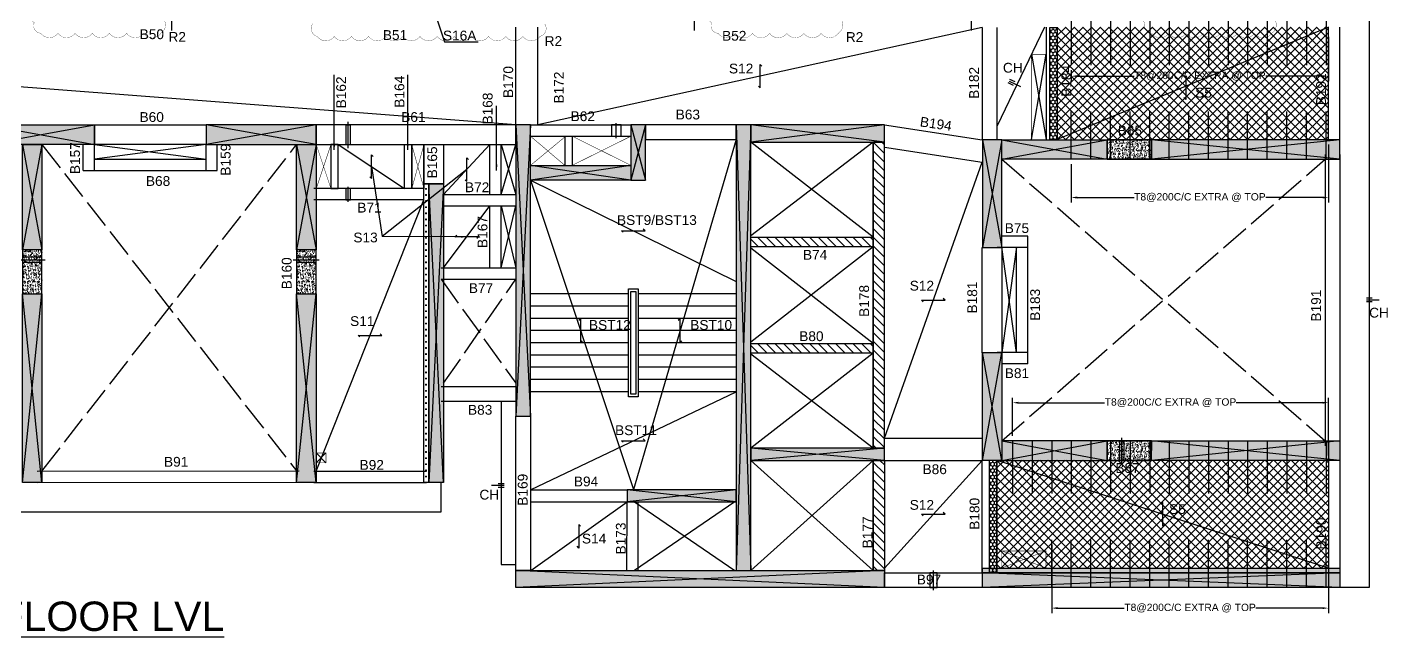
# Model space of a CAD drawing. Header units: metres. Extents: x 1798258 to 2151262, y -74142 to -14742.
# Drawn here: x 1835573 to 1863351, y -41531 to -29080 of the extents above; entities that cross this region are included whole.
import ezdxf
from ezdxf.enums import TextEntityAlignment as Align
from ezdxf.lldxf.tags import DXFTag

# ---------------------------------------------------------------- set-up
doc = ezdxf.new("R2010")
doc.units = ezdxf.units.M
doc.header["$MEASUREMENT"] = 0
doc.linetypes.add('ACAD_ISO02W100', pattern=[15, 12, -3])
for name, color, linetype in [('JW_  BAR', 221, 'Continuous'), ('JW_  BEAM', 4, 'Continuous'), ('JW_  BEAM NO', 21, 'Continuous'), ('JW_  COL', 221, 'Continuous'), ('JW_  COLFILL', 25, 'Continuous'), ('JW_  SLAB MARK', 3, 'Continuous'), ('JW_  SLAB NO', 41, 'Continuous'), ('JW_COL', 221, 'Continuous'), ('JW_COLRED', 1, 'Continuous'), ('JW_CUTOUT', 31, 'ACAD_ISO02W100'), ('JW_RTWALL', 140, 'Continuous')]:
    doc.layers.add(name, color=color, linetype=linetype)
doc.styles.add('ARIAL', font='arial.ttf', dxfattribs={"height": 600})
doc.styles.add('ROMANS', font='arial.ttf')
doc.styles.add('SC-BBS1', font='SansSerif')
doc.styles.add('VIJAY', font='arial.ttf')
tags = doc.linetypes.add('HIDDEN', pattern=[0.375, 0.25, -0.125]).pattern_tags.tags
tags[6:7] = [DXFTag(74, 4), DXFTag(75, 0), DXFTag(340, '0'), DXFTag(46, 1.0), DXFTag(50, 0.0), DXFTag(44, 0.0), DXFTag(45, 0.0)]
tags[4:5] = [DXFTag(74, 4), DXFTag(75, 0), DXFTag(340, '0'), DXFTag(46, 1.0), DXFTag(50, 0.0), DXFTag(44, 0.0), DXFTag(45, 0.0)]
doc.dimstyles.new('100mm', dxfattribs={"dimscale": 100, "dimtxt": 1.5, "dimasz": 1.2, "dimexe": 1, "dimexo": 1, "dimgap": 0.09, "dimtad": 0, "dimdec": 0, "dimzin": 0, "dimdsep": 46, "dimtxsty": 'ROMANS', "dimcen": 0.09, "dimclrd": 8, "dimclre": 8, "dimclrt": 2, "dimadec": 0, "dimazin": 0, "dimtfac": 1, "dimtdec": 0, "dimtofl": 0, "dimtmove": 0, "dimatfit": 3, "dimfxl": 1, "dimtolj": 1, "dimtzin": 0, "dimarcsym": 0})
pattern_1 = [(315, (-1144136.22, 42903.97), (88.388348, 88.388348), [])]

# ---------------------------------------------------------------- blocks, each defined once
blk = doc.blocks.new('A$C388C335B')
at = {"layer": 'JW_  SLAB MARK'}
for p, q in [((-311, 0), (-262, 48)), ((311, 0), (-311, 0)), ((268, -39), (311, 0))]:
    blk.add_line(p, q, dxfattribs=at)
blk = doc.blocks.new('sd3')
at = {"layer": 'JW_  SLAB MARK', "xscale": 0.0393700787390117, "yscale": 0.0393700787390117, "zscale": 0.0393700787390117}
blk.add_blockref('A$C388C335B', (0, 0), dxfattribs=at)
blk = doc.blocks.new('*U49')
at = {"layer": 'JW_  SLAB MARK'}
for p, q in [((0.15, 0.1), (-0.15, 0.1)), ((-0.15, 0), (0.5, 0)), ((0.15, -0.1), (-0.15, -0.1))]:
    blk.add_line(p, q, dxfattribs=at)
blk = doc.blocks.new('00 JW_ COLUMN')
at = {"layer": 'JW_  COL'}
for p, q in [((0, 1), (1, 0)), ((0, 0), (1, 1))]:
    blk.add_line(p, q, dxfattribs=at)
at = {"layer": 'JW_  COL', "color": 221}
blk.add_lwpolyline([(0, 0), (1, 0), (1, 1), (0, 1)], close=True, dxfattribs=at)
at = {"layer": 'JW_  COLFILL'}
blk.add_trace([(1, 1), (0, 1), (1, 0), (0, 0)], dxfattribs=at)
blk = doc.blocks.new('zw$3C9F')
at = {"layer": 'JW_COL'}
h = blk.add_hatch(dxfattribs=at)
h.set_pattern_fill('AR-CONC', color=256, scale=15)
h.set_pattern_definition([(50, (68075.15, 505560.73), (107.589027, -9.41282), [11.25, -123.75]), (355, (68075.15, 505560.73), (-20.8127, 112.82882), [9, -99]), (100.451444, (68084.12, 505559.95), (86.776327, 103.415999), [9.56103, -105.171317]), (46.1842, (68075.15, 505590.73), (160.0862, -24.827892), [16.875, -185.625]), (96.635635, (68088.5, 505588.66), (140.19929, 146.11779), [14.34155, -157.757064]), (351.184164, (68075.15, 505590.73), (140.19929, 146.11779), [13.5, -148.5]), (21, (68090.15, 505583.23), (89.536058, -60.392834), [11.25, -123.75]), (326, (68090.15, 505583.23), (36.4973, 108.772507), [9, -99]), (71.451445, (68097.61, 505578.2), (126.033357, 48.379673), [9.561029, -105.171317]), (37.5, (68075.153, 505560.73), (1.8239783, 49.934078), [0, -97.8, 0, -100.5, 0, -99.375]), (7.5, (68075.153, 505560.73), (39.4604306, 59.161757), [0, -57.3, 0, -95.55, 0, -37.875]), (327.5, (68041.703, 505560.73), (80.0733654, -3.3832308), [0, -37.5, 0, -117, 0, -155.25]), (317.5, (68026.7, 505560.73), (87.477925, 15.015747), [0, -48.75, 0, -77.7, 0, -110.25])])
h.paths.add_polyline_path([(55900, 9407), (55000, 9407), (55000, 9007), (55900, 9007)])
h = blk.add_hatch(dxfattribs=at)
h.set_pattern_fill('AR-CONC', color=256, scale=15, angle=270)
h.set_pattern_definition([(320, (529403.386, -5917.81), (-9.41282, -107.589027), [11.25, -123.75]), (265, (529403.39, -5917.81), (112.82882, 20.8127), [9, -99]), (10.451444, (529402.6, -5926.78), (103.415999, -86.776327), [9.56103, -105.171317]), (316.1842, (529433.39, -5917.81), (-24.827892, -160.0862), [16.875, -185.625]), (6.635635, (529431.32, -5931.15), (146.11779, -140.19929), [14.34155, -157.757064]), (261.184164, (529433.39, -5917.81), (146.11779, -140.19929), [13.5, -148.5]), (291, (529425.886, -5932.81), (-60.392834, -89.536058), [11.25, -123.75]), (236, (529425.89, -5932.81), (108.772507, -36.4973), [9, -99]), (341.451445, (529420.85, -5940.27), (48.379673, -126.033357), [9.561029, -105.171317]), (307.5, (529403.386, -5917.81), (49.934078, -1.8239783), [0, -97.8, 0, -100.5, 0, -99.375]), (277.5, (529403.386, -5917.81), (59.161757, -39.4604306), [0, -57.3, 0, -95.55, 0, -37.875]), (237.5, (529403.386, -5884.36), (-3.3832308, -80.0733654), [0, -37.5, 0, -117, 0, -155.25]), (227.5, (529403.386, -5869.36), (15.015747, -87.477925), [0, -48.75, 0, -77.7, 0, -110.25])])
h.paths.add_polyline_path([(33250, 6257), (33250, 7157), (32850, 7157), (32850, 6257)])
h = blk.add_hatch(dxfattribs=at)
h.set_pattern_fill('AR-CONC', color=256, scale=15, angle=270)
h.set_pattern_definition([(320, (535003.386, -5917.81), (-9.41282, -107.589027), [11.25, -123.75]), (265, (535003.39, -5917.81), (112.82882, 20.8127), [9, -99]), (10.451444, (535002.6, -5926.78), (103.415999, -86.776327), [9.56103, -105.171317]), (316.1842, (535033.39, -5917.81), (-24.827892, -160.0862), [16.875, -185.625]), (6.635635, (535031.32, -5931.15), (146.11779, -140.19929), [14.34155, -157.757064]), (261.184164, (535033.39, -5917.81), (146.11779, -140.19929), [13.5, -148.5]), (291, (535025.886, -5932.81), (-60.392834, -89.536058), [11.25, -123.75]), (236, (535025.89, -5932.81), (108.772507, -36.4973), [9, -99]), (341.451445, (535020.85, -5940.27), (48.379673, -126.033357), [9.561029, -105.171317]), (307.5, (535003.386, -5917.81), (49.934078, -1.8239783), [0, -97.8, 0, -100.5, 0, -99.375]), (277.5, (535003.386, -5917.81), (59.161757, -39.4604306), [0, -57.3, 0, -95.55, 0, -37.875]), (237.5, (535003.386, -5884.36), (-3.3832308, -80.0733654), [0, -37.5, 0, -117, 0, -155.25]), (227.5, (535003.386, -5869.36), (15.015747, -87.477925), [0, -48.75, 0, -77.7, 0, -110.25])])
h.paths.add_polyline_path([(38850, 6257), (38850, 7157), (38450, 7157), (38450, 6257)])
h = blk.add_hatch(dxfattribs=at)
h.set_pattern_fill('AR-CONC', color=256, scale=15)
h.set_pattern_definition([(50, (68075.15, 499410.73), (107.589027, -9.41282), [11.25, -123.75]), (355, (68075.15, 499410.73), (-20.8127, 112.82882), [9, -99]), (100.451444, (68084.12, 499409.95), (86.776327, 103.415999), [9.56103, -105.171317]), (46.1842, (68075.15, 499440.73), (160.0862, -24.827892), [16.875, -185.625]), (96.635635, (68088.5, 499438.66), (140.19929, 146.11779), [14.34155, -157.757064]), (351.184164, (68075.15, 499440.73), (140.19929, 146.11779), [13.5, -148.5]), (21, (68090.15, 499433.23), (89.536058, -60.392834), [11.25, -123.75]), (326, (68090.15, 499433.23), (36.4973, 108.772507), [9, -99]), (71.451445, (68097.61, 499428.2), (126.033357, 48.379673), [9.561029, -105.171317]), (37.5, (68075.153, 499410.73), (1.8239783, 49.934078), [0, -97.8, 0, -100.5, 0, -99.375]), (7.5, (68075.153, 499410.73), (39.4604306, 59.161757), [0, -57.3, 0, -95.55, 0, -37.875]), (327.5, (68041.703, 499410.73), (80.0733654, -3.3832308), [0, -37.5, 0, -117, 0, -155.25]), (317.5, (68026.7, 499410.73), (87.477925, 15.015747), [0, -48.75, 0, -77.7, 0, -110.25])])
h.paths.add_polyline_path([(55900, 3257), (55000, 3257), (55000, 2857), (55900, 2857)])
at = {"layer": 'JW_COLRED'}
h = blk.add_hatch(dxfattribs=at)
h.set_pattern_fill('CROSS', color=256, scale=250)
h.set_pattern_definition([(0, (-1187550.44, 53118.75), (62.5, 62.5), [31.25, -93.75]), (90, (-1187534.814, 53103.12), (-62.5, 62.5), [31.25, -93.75])])
edge = h.paths.add_edge_path()
edge.add_line((41050, 2407), (41050, 8507))
edge.add_line((41050, 8507), (41150, 8507))
edge.add_line((41150, 8507), (41150, 2407))
edge.add_line((41150, 2407), (41050, 2407))
h = blk.add_hatch(dxfattribs=at)
h.set_pattern_fill('CROSS', color=256, scale=250)
h.set_pattern_definition([(0, (-1187600.855, 53118.4), (62.5, 62.5), [31.25, -93.75]), (90, (-1187585.23, 53102.77), (-62.5, 62.5), [31.25, -93.75])])
h.paths.add_polyline_path([(59750, 557), (52450, 557), (52450, 657), (59750, 657)])
at = {"layer": 'JW_RTWALL'}
h = blk.add_hatch(dxfattribs=at)
h.set_pattern_fill('ANSI31', color=3, scale=1000, angle=270)
h.set_pattern_definition(pattern_1)
h.paths.add_polyline_path([(50220, 3107), (50220, 9357), (50450, 9357), (50450, 3107)])
h = blk.add_hatch(dxfattribs=at)
h.set_pattern_fill('ANSI31', color=3, scale=1000, angle=270)
h.set_pattern_definition([(315, (534667.36, -125757.89), (88.388348, 88.388348), [])])
h.paths.add_polyline_path([(47724, 7216), (47724, 7415), (50220, 7415), (50220, 7216)])
h = blk.add_hatch(dxfattribs=at)
h.set_pattern_fill('ANSI31', color=3, scale=1000, angle=270)
h.set_pattern_definition([(315, (534667.36, -127926.16), (88.388348, 88.388348), [])])
h.paths.add_polyline_path([(47725, 5049), (47724, 5247), (50220, 5247), (50220, 5049)])
h = blk.add_hatch(dxfattribs=at)
h.set_pattern_fill('ANSI31', color=3, scale=1000, angle=270)
h.set_pattern_definition(pattern_1)
h.paths.add_polyline_path([(50220, 2857), (50220, 607), (50450, 607), (50450, 2857)])
at = {"color": 31, "linetype": 'Continuous', "lineweight": -2, "flags": 128}
for points, elevation in [([(50220, 7415), (47725, 9357)], -151425), ([(50220, 9357), (47725, 7440)], 41142), ([(50220, 5247), (47724, 7191)], -151425), ([(50220, 7216), (47725, 5274)], -151425), ([(50220, 3107), (47724, 5024)], 41142), ([(50220, 5049), (47725, 3107)], -151425), ([(50220, 2857), (47725, 607)], 41142), ([(50220, 607), (47725, 2857)], 41142), ([(47395, 2007), (45345, 607)], 60086), ([(45345, 2007), (47395, 607)], 60086)]:
    blk.add_lwpolyline(points, dxfattribs=dict(at, elevation=elevation))
at = {"layer": 'JW_COL', "elevation": 60086}
for points in [[(55900, 9407), (55000, 9407), (55000, 9007), (55900, 9007)], [(33250, 6257), (33250, 7157), (32850, 7157), (32850, 6257)], [(38850, 6257), (38850, 7157), (38450, 7157), (38450, 6257)], [(55900, 3257), (55000, 3257), (55000, 2857), (55900, 2857)]]:
    blk.add_lwpolyline(points, close=True, dxfattribs=at)
at = {"layer": 'JW_COLRED', "elevation": 60086}
for points in [[(41150, 2407), (41050, 2407), (41050, 8507), (41150, 8507)], [(59750, 557), (52450, 557), (52450, 657), (59750, 657)]]:
    blk.add_lwpolyline(points, close=True, dxfattribs=at)
at = {"layer": 'JW_RTWALL', "color": 3}
for points, elevation in [([(50220, 3107), (50450, 3107), (50450, 9357), (50220, 9357)], 60086), ([(50220, 7415), (50220, 7216), (47724, 7216), (47724, 7415)], -132482), ([(50220, 5246), (50220, 5049), (47725, 5049), (47725, 5248)], -151425), ([(50220, 2857), (50450, 2857), (50450, 607), (50220, 607)], 60086)]:
    blk.add_lwpolyline(points, close=True, dxfattribs=dict(at, elevation=elevation))
at = {"zscale": 6186.143665168785}
for p, xscale, yscale, rotation in [((32125, 9707, 60086), -2200, 400, 180), ((38850, 9707, 60086), 2250, 400, 180), ((42925, 9707, 60086), 5950, 300, 270), ((45275, 9707, 60086), 1125, 300, 270), ((47425, 9707, 60086), 9100, 300, 270), ((50450, 9707, 60086), 2725, 350, 180), ((33250, 9307, 60086), -2150.000000000003, 400.0000000000011, 90), ((38850, 9307, 60086), -2150.000000000005, 400.0000000000014, 90), ((52450, 9407, 60086), 2200, 400, 270), ((52850, 9407, 60086), -2150, 400, 180), ((59750, 9407, 60086), 3850, 400, 180), ((32850, 2407, 60086), -3850, 400, 270), ((38450, 2407, 60086), -3850, 400, 270), ((52450, 2857, 60086), -2200, 400, 270), ((50450, 3107, 60086), 2725, 250, 180), ((47425, 2257, 60086), 2230, 250, 180)]:
    blk.add_blockref('00 JW_ COLUMN', p, dxfattribs=dict(at, xscale=xscale, yscale=yscale, rotation=rotation))
for p, xscale, yscale in [((45275, 8582, 60086), -2050, 300), ((52850, 2857, 60086), 2150, 400), ((59750, 2857, 60086), -3850, 400), ((50450, 257, 60086), -7525, 350)]:
    blk.add_blockref('00 JW_ COLUMN', p, dxfattribs=dict(at, xscale=xscale, yscale=yscale))
at = {"layer": 'JW_COLRED'}
for p, xscale, yscale, zscale in [((41450, 2407, 60086), -300, 6100, 301.0836972235702), ((59750, 257, 60086), -7300, 300, 7297.897842336098)]:
    blk.add_blockref('00 JW_ COLUMN', p, dxfattribs=dict(at, xscale=xscale, yscale=yscale, zscale=zscale))
blk = doc.blocks.new('*U48')
at = {"layer": 'JW_  SLAB MARK'}
for p, q in [((-0.1, 0.15), (-0.1, -0.15)), ((0, -0.15), (0, 0.5)), ((0.1, 0.15), (0.1, -0.15))]:
    blk.add_line(p, q, dxfattribs=at)
blk = doc.blocks.new('HG')
at = {"layer": 'JW_CUTOUT', "linetype": 'Continuous', "ltscale": 50}
for p, q in [((1845249, 467503, 129865), (1845549, 468523, 116860)), ((1845249, 468523, 116860), (1845549, 467503, 129865)), ((1845249, 467274, 112419), (1845549, 466003, 116860)), ((1845249, 466003, 112419), (1845549, 467274, 116860)), ((1855774, 466424, 114288), (1855474, 464274, 116860)), ((1855774, 464274, 116860), (1855474, 466424, 118729)), ((1841474, 462024, 116860), (1841673, 462224, 116860)), ((1841673, 462024, 116860), (1841474, 462224, 116860))]:
    blk.add_line(p, q, dxfattribs=at)
at = {"layer": 'JW_CUTOUT', "linetype": 'Continuous', "ltscale": 50, "const_width": 10, "elevation": 116860}
for points in [[(1856374, 470366), (1856374, 468623), (1856074, 468623), (1856074, 470366), (1856374, 470366)], [(1846549, 468098), (1845849, 468693)], [(1845849, 468098), (1846549, 468677)], [(1847899, 468693), (1846699, 468098)], [(1846699, 468693), (1847899, 468098)], [(1841774, 467623), (1841774, 468523), (1841474, 468523), (1841474, 467623), (1841774, 467623)], [(1841774, 467623), (1841474, 468523)], [(1841774, 468523), (1841474, 467623)], [(1843674, 467623), (1843424, 467623), (1843424, 468523), (1843674, 468523), (1843674, 467623)], [(1843424, 468523), (1843674, 467623)], [(1843674, 468523), (1843425, 467624)], [(1847899, 468098), (1846699, 468098)], [(1855472, 459873), (1855472, 460223), (1856372, 460223), (1856372, 459873), (1855474, 459873)], [(1855472, 459876), (1856372, 460223)], [(1856372, 459874), (1855472, 460223)]]:
    blk.add_lwpolyline(points, dxfattribs=at)
at = {"layer": 'JW_CUTOUT', "linetype": 'Continuous', "ltscale": 50}
for points, elevation in [([(1856074, 468623), (1856374, 470366)], 116860), ([(1856074, 470366), (1856374, 468623)], 116860), ([(1836949, 468523), (1839224, 468223)], 116860), ([(1839224, 468523), (1836950, 468224)], -28222)]:
    blk.add_lwpolyline(points, dxfattribs=dict(at, elevation=elevation))
at = {"layer": 'JW_CUTOUT', "linetype": 'Continuous', "ltscale": 50, "const_width": 10}
for points, elevation in [([(1846551, 468098), (1845851, 468098), (1845851, 468693), (1846551, 468693)], 116860), ([(1847899, 468098), (1846699, 468098), (1846699, 468693), (1847899, 468693)], 116860), ([(1836949, 468224), (1836949, 468523), (1839224, 468523), (1839224, 468224)], 116860), ([(1845549, 467503), (1845549, 468523), (1845249, 468523), (1845249, 467503)], 116860), ([(1845549, 467274), (1845549, 466003), (1845249, 466003), (1845249, 467274)], 112419), ([(1855474, 466424), (1855474, 464274), (1855774, 464274), (1855774, 466424)], 116860), ([(1841474, 462224), (1841474, 462024), (1841673, 462024), (1841673, 462224)], 116860)]:
    blk.add_lwpolyline(points, close=True, dxfattribs=dict(at, elevation=elevation))
blk = doc.blocks.new('HDRG')
at = {"layer": 'JW_CUTOUT', "linetype": 'Continuous', "ltscale": 50}
for p, q in [((1338524, -29150, 153697), (1338524, -28614, 153697)), ((1349200, -29149, 116860), (1349200, -28612, 116860)), ((1354850, -29149, 116860), (1354850, -28612, 116860)), ((1342075, -31078, 116860), (1342075, -31478, 116860)), ((1342175, -31078, 116860), (1342075, -31078, 116860)), ((1342125, -31553, 116860), (1342125, -31016, 116860)), ((1342175, -31478, 116860), (1342175, -31078, 116860)), ((1347500, -31076, 116860), (1347500, -31306, 116860)), ((1347700, -31076, 116860), (1347500, -31076, 116860)), ((1347600, -31349, 116860), (1347600, -31040, 116860)), ((1347700, -31306, 116860), (1347700, -31076, 116860)), ((1347500, -31306, 116860), (1347700, -31306, 116860)), ((1342075, -31478, 116860), (1342175, -31478, 116860)), ((1342077, -32376, 116860), (1342077, -32606, 116860)), ((1342177, -32376, 116860), (1342077, -32376, 116860)), ((1342127, -32649, 116860), (1342127, -32340, 116860)), ((1342177, -32606, 116860), (1342177, -32376, 116860)), ((1342077, -32606, 116860), (1342177, -32606, 116860)), ((1335400, -33830, 116860), (1335937, -33830, 116860)), ((1335875, -33780, 116860), (1335475, -33780, 116860)), ((1335475, -33880, 116860), (1335875, -33880, 116860)), ((1335875, -33880, 116860), (1335875, -33780, 116860)), ((1341000, -33830, 116860), (1341537, -33830, 116860)), ((1341475, -33780, 116860), (1341075, -33780, 116860)), ((1341075, -33780, 116860), (1341075, -33880, 116860)), ((1341075, -33880, 116860), (1341475, -33880, 116860)), ((1341475, -33880, 116860), (1341475, -33780, 116860)), ((1357922, -38002, 115955), (1357922, -37465, 115955)), ((1357872, -37527, 115955), (1357872, -37927, 115955)), ((1357972, -37527, 115955), (1357872, -37527, 115955)), ((1357972, -37927, 115955), (1357972, -37527, 115955)), ((1357872, -37927, 115955), (1357972, -37927, 115955)), ((1354000, -40224, 120396), (1354000, -40524, 120396)), ((1354150, -40224, 120396), (1354000, -40224, 120396)), ((1354075, -40580, 120396), (1354075, -40177, 120396)), ((1354150, -40524, 120396), (1354150, -40224, 120396)), ((1354000, -40524, 120396), (1354150, -40524, 120396))]:
    blk.add_line(p, q, dxfattribs=at)
blk = doc.blocks.new('*D64')
at = {"color": 8, "linetype": 'HIDDEN', "lineweight": -2, "transparency": 16777216}
for p, q in [((-7059, -1898), (-7059, -3291)), ((-1409, -1898), (-1409, -3291))]:
    blk.add_line(p, q, dxfattribs=at)
at = {"color": 8, "linetype": 'Continuous', "lineweight": -2, "transparency": 16777216}
for p, q in [((-6939, -3191), (-5579, -3191)), ((-1529, -3191), (-2890, -3191))]:
    blk.add_line(p, q, dxfattribs=at)
at = {"color": 8, "transparency": 16777216}
for points in [[(-6939, -3171), (-6939, -3211), (-7059, -3191)], [(-1529, -3211), (-1529, -3171), (-1409, -3191)]]:
    blk.add_solid(points, dxfattribs=at)
at = {"layer": 'Defpoints', "color": 0, "transparency": 16777216}
for p in [(-7059, -1798), (-1409, -1798), (-1409, -3191)]:
    blk.add_point(p, dxfattribs=at)
at = {"color": 2, "lineweight": -2, "transparency": 16777216, "insert": (-4234, -3191), "char_height": 150, "attachment_point": 5, "style": 'ROMANS'}
blk.add_mtext('\\A1;\\fArial|b0|i0|c0|p34;T8@200C/C EXTRA @ TOP', dxfattribs=at)
blk = doc.blocks.new('*D65')
at = {"color": 8, "linetype": 'HIDDEN', "lineweight": -2, "transparency": 16777216}
for p, q in [((-7859, 327), (-7859, 1104)), ((-1409, -75), (-1409, 1104))]:
    blk.add_line(p, q, dxfattribs=at)
at = {"color": 8, "linetype": 'Continuous', "lineweight": -2, "transparency": 16777216}
for p, q in [((-7739, 1004), (-5979, 1004)), ((-1529, 1004), (-3290, 1004))]:
    blk.add_line(p, q, dxfattribs=at)
at = {"color": 8, "transparency": 16777216}
for points in [[(-7739, 1024), (-7739, 984), (-7859, 1004)], [(-1529, 984), (-1529, 1024), (-1409, 1004)]]:
    blk.add_solid(points, dxfattribs=at)
at = {"layer": 'Defpoints', "color": 0, "transparency": 16777216}
for p in [(-1409, 1004), (-7859, 227), (-1409, -175)]:
    blk.add_point(p, dxfattribs=at)
at = {"color": 2, "lineweight": -2, "transparency": 16777216, "insert": (-4634, 1004), "char_height": 150, "attachment_point": 5, "style": 'ROMANS'}
blk.add_mtext('\\A1;\\fArial|b0|i0|c0|p34;T8@200C/C EXTRA @ TOP', dxfattribs=at)
blk = doc.blocks.new('*D66')
at = {"color": 8, "linetype": 'HIDDEN', "lineweight": -2, "transparency": 16777216}
for p, q in [((-1409, 6277), (-1409, 5095)), ((-6659, 5877), (-6659, 5095))]:
    blk.add_line(p, q, dxfattribs=at)
at = {"color": 8, "linetype": 'Continuous', "lineweight": -2, "transparency": 16777216}
for p, q in [((-6539, 5195), (-5379, 5195)), ((-1529, 5195), (-2690, 5195))]:
    blk.add_line(p, q, dxfattribs=at)
at = {"color": 8, "transparency": 16777216}
for points in [[(-6539, 5215), (-6539, 5175), (-6659, 5195)], [(-1529, 5175), (-1529, 5215), (-1409, 5195)]]:
    blk.add_solid(points, dxfattribs=at)
at = {"layer": 'Defpoints', "color": 0, "transparency": 16777216}
for p in [(-1409, 6377), (-6659, 5977), (-1409, 5195)]:
    blk.add_point(p, dxfattribs=at)
at = {"color": 2, "lineweight": -2, "transparency": 16777216, "insert": (-4034, 5195), "char_height": 150, "attachment_point": 5, "style": 'ROMANS'}
blk.add_mtext('\\A1;\\fArial|b0|i0|c0|p34;T8@200C/C EXTRA @ TOP', dxfattribs=at)
blk = doc.blocks.new('*D67')
at = {"color": 8, "linetype": 'HIDDEN', "lineweight": -2, "transparency": 16777216}
for p, q in [((-1409, 8475), (-1409, 7574)), ((-6659, 7798), (-6659, 7574))]:
    blk.add_line(p, q, dxfattribs=at)
at = {"color": 8, "linetype": 'Continuous', "lineweight": -2, "transparency": 16777216}
for p, q in [((-6539, 7674), (-5379, 7674)), ((-1529, 7674), (-2690, 7674))]:
    blk.add_line(p, q, dxfattribs=at)
at = {"color": 8, "transparency": 16777216}
for points in [[(-6539, 7694), (-6539, 7654), (-6659, 7674)], [(-1529, 7654), (-1529, 7694), (-1409, 7674)]]:
    blk.add_solid(points, dxfattribs=at)
at = {"layer": 'Defpoints', "color": 0, "transparency": 16777216}
for p in [(-1409, 8575), (-6659, 7898), (-1409, 7674)]:
    blk.add_point(p, dxfattribs=at)
at = {"color": 2, "lineweight": -2, "transparency": 16777216, "insert": (-4034, 7674), "char_height": 150, "attachment_point": 5, "style": 'ROMANS'}
blk.add_mtext('\\A1;\\fArial|b0|i0|c0|p34;T8@200C/C EXTRA @ TOP', dxfattribs=at)
blk = doc.blocks.new('RP')
at = {"layer": 'JW_  BAR'}
for points, elevation in [([(-6659.2, 8977.4), (-6659.2, 7898)], 116860.2), ([(-6259.2, 8977.4), (-6259.2, 7898)], 116860.2), ([(-5859.2, 8977.4), (-5859.2, 7898)], 116860.2), ([(-5459.2, 8977.4), (-5459.2, 7898)], 116860.2), ([(-5059.2, 8977.4), (-5059.2, 7898)], 116860.2), ([(-4659.2, 8977.4), (-4659.2, 7898)], 116860.2), ([(-4259.2, 8977.4), (-4259.2, 7898)], 116860.2), ([(-3859.2, 8977.4), (-3859.2, 7898)], 116860.2), ([(-3459.2, 8977.4), (-3459.2, 7898)], 116860.2), ([(-3059.2, 8977.4), (-3059.2, 7898)], 116860.2), ([(-2659.2, 8977.4), (-2659.2, 7898)], 116860.2), ([(-2259.2, 8977.4), (-2259.2, 7898)], 116860.2), ([(-1859.2, 8977.4), (-1859.2, 7898)], 116860.2), ([(-1459.2, 8977.4), (-1459.2, 7898)], 116860.2), ([(-6659.2, 5977), (-6659.2, 6952)], 116860.2), ([(-6259.2, 5977), (-6259.2, 6952)], 116860.2), ([(-5859.2, 5977), (-5859.2, 6952)], 116860.2), ([(-5459.2, 5977), (-5459.2, 6952)], 116860.2), ([(-5059.2, 5977), (-5059.2, 6952)], 116860.2), ([(-4659.2, 5977), (-4659.2, 6952)], 116860.2), ([(-4259.2, 5977), (-4259.2, 6952)], 116860.2), ([(-3859.2, 5977), (-3859.2, 6952)], 116860.2), ([(-3459.2, 5977), (-3459.2, 6952)], 116860.2), ([(-3059.2, 5977), (-3059.2, 6952)], 116860.2), ([(-2659.2, 5977), (-2659.2, 6952)], 116860.2), ([(-2259.2, 5977), (-2259.2, 6952)], 116860.2), ([(-1859.2, 5977), (-1859.2, 6952)], 116860.2), ([(-1459.2, 5977), (-1459.2, 6952)], 116860.2), ([(-7859.2, 227), (-7859.2, -852.3)], 45831), ([(-7459.2, 227), (-7459.2, -852.3)], 45831), ([(-7059.2, 227), (-7059.2, -852.3)], 45831), ([(-6659.2, 227), (-6659.2, -852.3)], 45831), ([(-6259.2, 227), (-6259.2, -852.3)], 45831), ([(-5859.2, 227), (-5859.2, -852.3)], 45831), ([(-5459.2, 227), (-5459.2, -852.3)], 45831), ([(-5059.2, 227), (-5059.2, -852.3)], 45831), ([(-4659.2, 227), (-4659.2, -852.3)], 45831), ([(-4259.2, 227), (-4259.2, -852.3)], 45831), ([(-3859.2, 227), (-3859.2, -852.3)], 45831), ([(-3459.2, 227), (-3459.2, -852.3)], 45831), ([(-3059.2, 227), (-3059.2, -852.3)], 45831), ([(-2659.2, 227), (-2659.2, -852.3)], 45831), ([(-2259.2, 227), (-2259.2, -852.3)], 45831), ([(-1859.2, 227), (-1859.2, -852.3)], 45831), ([(-1459.2, 227), (-1459.2, -852.3)], 45831), ([(-7059.2, -2773.3), (-7059.2, -1798.3)], 45831), ([(-6659.2, -2773.3), (-6659.2, -1798.3)], 45831), ([(-6259.2, -2773.3), (-6259.2, -1798.3)], 45831), ([(-5859.2, -2773.3), (-5859.2, -1798.3)], 45831), ([(-5459.2, -2773.3), (-5459.2, -1798.3)], 45831), ([(-5059.2, -2773.3), (-5059.2, -1798.3)], 45831), ([(-4659.2, -2773.3), (-4659.2, -1798.3)], 45831), ([(-4259.2, -2773.3), (-4259.2, -1798.3)], 45831), ([(-3859.2, -2773.3), (-3859.2, -1798.3)], 45831), ([(-3459.2, -2773.3), (-3459.2, -1798.3)], 45831), ([(-3059.2, -2773.3), (-3059.2, -1798.3)], 45831), ([(-2659.2, -2773.3), (-2659.2, -1798.3)], 45831), ([(-2259.2, -2773.3), (-2259.2, -1798.3)], 45831), ([(-1859.2, -2773.3), (-1859.2, -1798.3)], 45831), ([(-1459.2, -2773.3), (-1459.2, -1798.3)], 45831)]:
    blk.add_lwpolyline(points, dxfattribs=dict(at, elevation=elevation))
at = {"linetype": 'Continuous', "lineweight": -2}
for base, p1, p2, picture, middle in [((-1409.2, 7673.6, 71029.1), (-6659.2, 7898, 116860.2), (-1409.2, 8575.3, 116852.5), '*D67', (-4034.2, 7673.6, 71029.1)), ((-1409.2, 1004.1), (-7859.2, 227, 45831), (-1409.2, -175, 45823.3), '*D65', (-4634.2, 1004.1))]:
    dim = blk.add_linear_dim(base=base, p1=p1, p2=p2, text='\\fArial|b0|i0|c0|p34;T8@200C/C EXTRA @ TOP', dimstyle='100mm', dxfattribs=at)
    dim.commit()
    dim.dimension.update_dxf_attribs({"geometry": picture, "text_midpoint": middle})
for base, p1, p2, picture, middle in [((-1409.2, 5195.5, 71029.1), (-6659.2, 5977, 116860.2), (-1409.2, 6377, 116860.2), '*D66', (-4034.2, 5195.5, 71029.1)), ((-1409.2, -3191.1), (-7059.2, -1798.3, 45831), (-1409.2, -1798.3, 45829), '*D64', (-4234.2, -3191.1))]:
    dim = blk.add_linear_dim(base=base, p1=p1, p2=p2, text='\\fArial|b0|i0|c0|p34;T8@200C/C EXTRA @ TOP', dimstyle='100mm', override={"dimtxsty": 'ROMANS'}, dxfattribs=at)
    dim.commit()
    dim.dimension.update_dxf_attribs({"geometry": picture, "text_midpoint": middle})

msp = doc.modelspace()

# ---------------------------------------------------------------- hatches: boundary and pattern name
at = {"layer": 'JW_  BEAM'}
h = msp.add_hatch(dxfattribs=at)
h.set_pattern_fill('ANSI37', color=8, scale=1000, angle=270)
h.paths.add_polyline_path([(1862144, -29076.9), (1856604.3, -29076.9), (1856604.3, -31376.9), (1862144, -31376.9)])
h = msp.add_hatch(dxfattribs=at)
h.set_pattern_fill('ANSI37', color=8, scale=1000, angle=270)
h.paths.add_polyline_path([(1855372, -37925.4), (1862139.8, -37925.4), (1862139.8, -40127.3), (1855372, -40127.3)])

# ---------------------------------------------------------------- linework, layer by layer
for p, q in [((1845549.5, -31076.9, 46746.4), (1845549.5, -29076.9, 74147.9)), ((1845999.5, -31076.9, 46746.4), (1845999.5, -29076.9, 74147.9)), ((1855072, -29083, 120395.9), (1855072, -31381.6, 101452.4)), ((1855372, -29083, 120395.9), (1855372, -31381.6, 101452.4)), ((1856340.3, -29076.9, 116860.2), (1855373.9, -31097.6, 116860.2)), ((1856374.2, -29081.2, 45823.3), (1856374.2, -31381.2, 45823.3)), ((1856374.3, -29083.1, 45832.8), (1856374.3, -31383.1, 45832.8)), ((1856604.2, -29081.2, 45823.3), (1856604.2, -31381.2, 45823.3)), ((1856604.3, -29083.1, 45832.8), (1856604.3, -31383.1, 45832.8)), ((1862144, -31376.9, 116860.2), (1862144, -29076.3, 116868.2)), ((1862374, -31376.9, 116860.2), (1862374, -29076.3, 116868.2)), ((1845849, -31076.9, 116860.2), (1847899, -31076.9, 116860.2)), ((1853074, -31076.9, 116860.2), (1855072, -31381.6, 101452.4)), ((1845849, -31306.9, 116860.2), (1847899, -31306.9, 116860.2)), ((1846549, -31306.9, 116860.2), (1846549, -31901.9, 116860.2)), ((1846699, -31306.9, 116860.2), (1846699, -31901.9, 116860.2)), ((1836719, -32006.9, 116860.2), (1836719, -31476.9, 116860.2)), ((1836949, -32006.9, 116860.2), (1836949, -31476.6, 116863)), ((1839224, -32006.9, 116860.2), (1839224, -31477, 116863)), ((1839454, -32006.9, 116860.2), (1839454, -31476.9, 116860.2)), ((1845019, -32496.9, 116860.2), (1845019, -31476.9, 116860.2)), ((1845249, -32496.9, 116860.2), (1845249, -31476.9, 116860.2)), ((1852843.9, -37676.9, 131377.7), (1852843.9, -31426.9, 116860.2)), ((1853073.9, -37676.9, 131377.7), (1853074.1, -31426.9, 116860.2)), ((1853074, -31532.1, 116337), (1855072, -31836.8, 100929.2)), ((1836949, -31776.9, 116860.2), (1839224, -31776.9, 116860.2)), ((1862074, -31676.9, 116860.2), (1862074, -37627.4, 115954.6)), ((1862374, -31676.9, 116860.2), (1862374, -37627.4, 115954.6)), ((1836719, -32006.9, 116860.2), (1839454, -32006.9, 116860.2)), ((1843674, -32376.7, 116860.2), (1841424, -32376.9, 116860.2)), ((1844074, -32496.9, 116860.2), (1845549, -32496.9, 116860.2)), ((1843674, -32606.7, 116860.2), (1841424, -32606.9, 116860.2)), ((1844074, -32726.9, 116860.2), (1845549, -32726.9, 116860.2)), ((1845019, -33996.9, 116860.2), (1845019, -32726.9, 116860.2)), ((1845249, -33996.9, 116860.2), (1845249, -32726.9, 116860.2)), ((1856004, -33576.9, 116860.2), (1855374, -33576.9, 116860.2)), ((1856004, -33346.9, 116860.2), (1855474, -33346.9, 116860.2)), ((1855774, -35726.2, 116860.2), (1855774, -33576.9, 116860.2)), ((1856004, -35956.2, 116860.2), (1856004, -33346.9, 116860.2)), ((1844024, -33996.9, 116860.2), (1845549, -33996.9, 116860.2)), ((1844024, -34226.9, 116860.2), (1845549, -34226.9, 116860.2)), ((1847845.7, -34526.9, 143771.2), (1845839.1, -34526.9, 170682.3)), ((1850049, -34526.9, 116860.2), (1848042.4, -34526.9, 143771.2)), ((1847845.7, -34776.9, 143771.2), (1845839.1, -34776.9, 170682.3)), ((1850049, -34776.9, 116860.2), (1848049, -34776.9, 143682.9)), ((1847845.7, -35026.9, 143771.2), (1845839.1, -35026.9, 170682.3)), ((1847845.7, -35276.9, 143771.2), (1845839.1, -35276.9, 170682.3)), ((1850049, -35026.9, 116860.2), (1848049, -35026.9, 143682.9)), ((1850049, -35276.9, 116860.2), (1848049, -35276.9, 143682.9)), ((1847845.7, -35526.9, 143771.2), (1845839.1, -35526.9, 170682.3)), ((1850049, -35526.9, 116860.2), (1848049, -35526.9, 143682.9)), ((1847845.7, -35776.9, 143771.2), (1845839.1, -35776.9, 170682.3)), ((1850049, -35776.9, 116860.2), (1848049, -35776.9, 143682.9)), ((1856004, -35726.2, 116860.2), (1855373.6, -35726.2, 116860.2)), ((1847845.7, -36026.9, 143771.2), (1845839.1, -36026.9, 170682.3)), ((1850049, -36026.9, 116860.2), (1848049, -36026.9, 143682.9)), ((1856004, -35956.2, 116860.2), (1855474, -35956.2, 116860.2)), ((1847845.7, -36276.9, 143771.2), (1845839.1, -36276.9, 170682.3)), ((1850049, -36276.9, 116860.2), (1848049, -36276.9, 143682.9)), ((1845549, -36426.9, 166727.1), (1844024, -36426.9, 116860.2)), ((1847845.7, -36526.9, 143771.2), (1845839.1, -36526.9, 170682.3)), ((1850049, -36526.9, 116860.2), (1848042.4, -36526.9, 143771.2)), ((1845549, -36726.9, 116860.2), (1844024, -36726.9, 116860.2)), ((1845249, -36726.9, 116860.2), (1845249, -40051.9, 116860.2)), ((1853074, -37477, 105067.5), (1855072, -37477, 101452.4)), ((1862139.8, -37526.9, 45821.9), (1862139.8, -40229.6, 45831.4)), ((1862369.8, -37526.9, 45821.9), (1862369.8, -40229.6, 45831.4)), ((1852844, -37927, 105067.5), (1852844, -40176.9, 116860.2)), ((1853074, -37927, 105067.5), (1853074, -40274.7, 120395.9)), ((1853074, -37927, 105067.5), (1855072, -37927, 101452.4)), ((1855072, -40224.1, 120395.9), (1855072, -37925.4, 101452.4)), ((1855372, -40224.1, 120395.9), (1855372, -37925.4, 101452.4)), ((1835774, -38146.9, 116860.2), (1841124.3, -38143.1, 116860.2)), ((1841424, -38146.9, 116860.2), (1843724, -38146.9, 116860.2)), ((1835774, -38376.9, 116860.2), (1841124.3, -38373.1, 116860.2)), ((1841424, -38376.9, 116860.2), (1843724, -38376.9, 116860.2)), ((1845849, -38526.9, 116860.2), (1847844.9, -38526.9, 116860.2)), ((1845849, -38776.9, 116860.2), (1847844.9, -38776.9, 116860.2)), ((1847818.7, -40176.9, 123514.6), (1847819.1, -38772.2, 115537.5)), ((1848048.7, -40177, 123514.6), (1848049.1, -38772.3, 115537.5)), ((1845249, -40051.9, 116860.2), (1845549, -40051.9, 116860.2))]:
    msp.add_line(p, q, dxfattribs=at)
at = {"layer": 'JW_  BEAM', "elevation": 116860.2}
for points in [[(1862374, -28776.9), (1862974, -28776.9), (1862974, -40526.9), (1862374, -40526.9)], [(1820974, -38376.9), (1820974, -38976.9), (1844024, -38976.9), (1844024, -38376.9)]]:
    msp.add_lwpolyline(points, dxfattribs=at)
at = {"layer": 'JW_  BEAM'}
for points, elevation in [([(1839224, -31476.9), (1836949, -31476.9), (1836949, -31077), (1839224, -31077)], 116857.3), ([(1845549, -31076.9), (1841474, -31076.9), (1841474, -31476.9), (1845549, -31476.9)], 116860.2), ([(1850047.4, -31076.9), (1848199, -31077.1), (1848199, -31377.1), (1850047.4, -31376.9)], 138147.5), ([(1857624, -31776.9), (1857622.5, -31378.9), (1858522.5, -31378.9), (1858524, -31776.9)], 115954.6), ([(1841924.2, -31477.2), (1841774, -31477.2), (1841774, -32376.6), (1841924.2, -32376.6)], 116860.2), ([(1843273.9, -31477.2), (1843424.1, -31477.2), (1843424.1, -32376.6), (1843273.9, -32376.6)], 116860.2), ([(1843424, -31476.9), (1843674, -31476.9), (1843674, -32376.7), (1843424, -32376.6)], 116860.2), ([(1844074, -32276.9), (1843674, -32276.9), (1843674, -31476.8), (1844074, -31476.8)], 116860.2), ([(1850348.4, -33368.8), (1852844.5, -33368.8), (1852844.5, -33568.4), (1850348.4, -33568.4)], 116860.2), ([(1855472.1, -33576.9), (1855472.1, -35728.1), (1855072.1, -35728.1), (1855072.1, -33576.9)], 64774.9), ([(1847849, -34426.9), (1848049, -34426.9), (1848049, -36626.9), (1847849, -36626.9)], 116860.2), ([(1847899, -34476.9), (1847999, -34476.9), (1847999, -36576.9), (1847899, -36576.9)], 116860.2), ([(1850344, -35537.1), (1852843.9, -35537.1), (1852846.9, -35735.1), (1850347, -35735.1)], 116860.2), ([(1845549, -37024), (1845849, -37024), (1845849, -40176.9), (1845549, -40176.9)], 116860.2), ([(1858524, -37526.9), (1858522.1, -37928.1), (1857622.1, -37928.1), (1857624, -37526.9)], 115954.6), ([(1853074, -40226.9), (1855072.4, -40226.9), (1855072.4, -40524.8), (1853074, -40524.8)], 120395.9)]:
    msp.add_lwpolyline(points, close=True, dxfattribs=dict(at, elevation=elevation))
at = {"layer": 'JW_  SLAB MARK'}
for p, q in [((1845549.5, -31076.9, 46746.4), (1819472.6, -29076.9, 97916.7)), ((1855069.3, -29083, 120395.9), (1845999.3, -31076.9, 70515.2)), ((1862139.8, -29077.4, 45831.4), (1856604.3, -31376.9, 116860.2)), ((1850047.4, -31376.9, 138147.5), (1847950.1, -38522.1, 116860.2)), ((1841924.2, -31477.2, 116860.2), (1843273.9, -32376.6, 116860.2)), ((1844074, -32496.9, 116860.2), (1845019, -31476.9, 116860.2)), ((1853074, -37477, 105067.5), (1855072, -31836.8, 100929.2)), ((1845849, -32201.9, 116860.2), (1847950.1, -38522.1, 116860.2)), ((1845849, -32201.9, 116860.2), (1850049, -34276.9, 116860.2)), ((1841474, -38146.9, 116860.2), (1843674, -32606.7, 116860.2)), ((1844074, -33996.9, 116860.2), (1845019, -32726.9, 116860.2)), ((1845849, -38526.9, 116860.2), (1850049, -36526.9, 116860.2)), ((1853074, -40127.3, 120395.9), (1855072, -37927, 101452.4)), ((1862139.8, -40127.3, 45831), (1855374, -37929, 116860.2)), ((1845853.6, -40176.9, 116860.2), (1847819, -38776.9, 116860.2))]:
    msp.add_line(p, q, dxfattribs=at)
at = {"layer": 'JW_CUTOUT', "ltscale": 50}
for p, q in [((1835874, -31476.9, 116860.2), (1841074, -38143, 116860.2)), ((1835874, -38146.9, 116860.2), (1841074, -31476.9, 116860.2)), ((1855474, -37526.9, 116860.2), (1862074, -31776.9, 116860.2)), ((1855474, -31776.9, 116860.2), (1862074, -37526.9, 116860.2)), ((1844024, -34226.9, 116860.2), (1845549, -36351.9, 166727.1)), ((1844074, -36351.9, 116860.2), (1845549, -34226.9, 116860.2))]:
    msp.add_line(p, q, dxfattribs=at)

# ---------------------------------------------------------------- block references
for name, p in [('HG', (0, -500000)), ('zw$3C9F', (1802624, -40784.3, 56774.6))]:
    msp.add_blockref(name, p)
at = {"layer": 'JW_  SLAB MARK'}
for name, p, xscale, yscale, zscale, rotation in [('sd3', (1850534.3, -30079.9, 95455.5), 19.68503937008789, 19.68503937008789, 19.68503937008789, 270), ('*U48', (1855674.5, -30207.6, 116860.2), 400.0000000000002, 400.0000000000002, 400.0000000000002, 244.606344276042), ('sd3', (1859227.5, -30314.3, 84038.1), 19.68503937008789, 19.68503937008789, 19.68503937008789, 90.00000000000001), ('sd3', (1842599.1, -31926.9, 116860.2), 19.68503937008789, 19.68503937008789, 19.68503937008789, 270), ('sd3', (1844546.5, -31986.9, 116860.2), 19.68503937008789, 19.68503937008789, 19.68503937008789, 270), ('sd3', (1847949, -33239.4, 116860.2), -19.68503937008789, 19.68503937008789, 19.68503937008789, 359.9999999999999), ('*U49', (1862974, -34651.9, 116860.2), -400.0000000000003, 399.9999999999998, 400.0000000000002, 179.9999999999927), ('sd3', (1846874.7, -35276.9, 95211.5), -19.68503937008789, 19.68503937008789, 19.68503937008789, 89.99999999999993), ('sd3', (1848902.6, -35276.9, 126528.4), -19.68503937008789, 19.68503937008789, 19.68503937008789, 89.99999999999993), ('sd3', (1847949, -37526.9, 116860.2), -19.68503937008789, 19.68503937008789, 19.68503937008789, 359.9999999999999), ('*U49', (1845249, -38437.4, 116860.2), 400.0000000000003, 400.0000000000003, 400.0000000000003, 180.0000000000072), ('sd3', (1858756.9, -39028.1, 81345.6), -19.68503937008789, 19.68503937008789, 19.68503937008789, 89.9999999999999), ('sd3', (1846836.3, -39476.9, 116860.2), 19.68503937008789, 19.68503937008789, 19.68503937008789, 90.04770033521034)]:
    msp.add_blockref(name, p, dxfattribs=dict(at, xscale=xscale, yscale=yscale, zscale=zscale, rotation=rotation))
at = {"layer": 'JW_  SLAB MARK', "yscale": 19.68503937008789, "zscale": 19.68503937008789}
for p, xscale in [((1844546.5, -33361.9, 116860.2), 19.68503937008789), ((1854073, -34656.9, 102998.4), -19.68503937008789), ((1842574, -35376.8, 116860.2), -19.68503937008789), ((1854073, -39027.1, 110924.1), -19.68503937008789)]:
    msp.add_blockref('sd3', p, dxfattribs=dict(at, xscale=xscale))

# ---------------------------------------------------------------- texts
at = {"style": 'VIJAY'}
msp.add_text('%%UINDEX PLAN FOR RCC 1ST FLOOR LVL', height=600, rotation=0, dxfattribs=at).set_placement((1823949, -41410.9, -2751.5))
at = {"layer": 'JW_  BEAM NO', "style": 'SC-BBS1'}
for s, p in [('B50', (1838117.6, -29384, 116860.2)), ('B51', (1843081.9, -29400.2, 116860.2)), ('B52', (1850008.2, -29415.4, 116860.2)), ('S12', (1850148.9, -30084.4, 212315.7)), ('CH', (1855695.3, -30068.3, -116860.2)), ('S5', (1859588.8, -30577.7, -116860.2)), ('B60', (1838114.9, -31074.8, 116860.2)), ('B61', (1843457.4, -31074.8, 116860.2)), ('B62', (1846915, -31058.6, 116860.2)), ('B63', (1849061, -31023.7, 116860.2)), ('B65', (1858086.1, -31353.4, 116860.2)), ('B68', (1838245.4, -32381.5, 116860.2)), ('B72', (1844758.9, -32509.9, 116860.2)), ('B71', (1842561.9, -32925.7, 116860.2)), ('S13', (1842480.8, -33535.4, 116860.2)), ('B75', (1855779.7, -33343.7, 116860.2)), ('B74', (1851659.8, -33889.2, 116860.2)), ('B77', (1844838, -34569.1, 116860.2)), ('S12', (1853839.2, -34520.1, -200898.2)), ('S11', (1842413.7, -35243.3, -200897.5)), ('CH', (1863172.3, -35070.8, -116860.2)), ('B80', (1851583.5, -35551.4, 116860.2)), ('B81', (1855780, -36306.3, 116860.2)), ('B83', (1844820.9, -37055.1, 116860.2)), ('B91', (1838614.6, -38116.6, 116860.2)), ('B92', (1842607.3, -38180, 116860.2)), ('B87', (1858038.4, -38244.1, 116860.2)), ('B94', (1846982.3, -38518.3, 116860.2)), ('CH', (1845007.8, -38787.7, -233720.3)), ('S12', (1853839.2, -38996.8, -200898.2)), ('S5', (1859056.4, -39083.9, -84038.1)), ('S14', (1847147.6, -39685.1, -88026.6)), ('B97', (1853983.7, -40522.6, 116860.2))]:
    msp.add_text(s, height=200, dxfattribs=at).set_placement(p, align=Align.BOTTOM_CENTER)
for s, rotation, p in [('B170', 90, (1845553.4, -30199.8, 116860.2)), ('B182', 90, (1855064.1, -30217.6, 116860.2)), ('B184', 90, (1856948.7, -30176.7, 116860.2)), ('B162', 90, (1842142.1, -30412.3, 116860.2)), ('B164', 90, (1843332.6, -30398.1, 116860.2)), ('B172', 90, (1846588.6, -30313.3, 116860.2)), ('B192', 90, (1862148.1, -30348.7, 116860.2)), ('B168', 90, (1845133.5, -30742.4, 116860.2)), ('B194', 351.52208, (1854102.3, -31211.3, 116860.2)), ('B157', 90, (1836709.4, -31754.2, 116860.2)), ('B159', 90, (1839784.3, -31785.9, 97916.7)), ('B165', 90, (1844002.2, -31841.7, 116860.2)), ('B167', 90, (1845028.9, -33263, 116860.2)), ('B160', 90, (1841030.9, -34106.4, 116860.2)), ('B178', 90, (1852819.9, -34671.1, 116860.2)), ('B181', 90, (1855026.7, -34602.1, 116860.2)), ('B183', 90, (1856311.3, -34749.8, 116860.2)), ('B191', 90, (1862046.9, -34767, 116860.2)), ('B169', 90, (1845849, -38526.9, 116860.2)), ('B180', 90, (1855073.7, -39019, 116860.2)), ('B177', 90, (1852887.2, -39397.9, 116860.2)), ('B190', 90, (1862148.1, -39423, 116860.2)), ('B173', 90, (1847852.1, -39523.5, 235315.4))]:
    msp.add_text(s, height=200, rotation=rotation, dxfattribs=at).set_placement(p, align=Align.BOTTOM_CENTER)
msp.add_text('B86', height=200, dxfattribs=at).set_placement((1854349.4, -38268.7, 116860.2), align=Align.BOTTOM_RIGHT)
at = {"layer": 'JW_  SLAB NO', "style": 'ARIAL'}
for s, p in [('BST9/BST13', (1847614.1, -33119.5, 8508.2)), ('BST12', (1847041.7, -35261.7, 8508.2)), ('BST10', (1849109.8, -35261.3, 62684.2)), ('BST11', (1847574.7, -37412, 116860.2))]:
    msp.add_text(s, height=200, dxfattribs=at).set_placement(p)

# ---------------------------------------------------------------- leaders
for points in [[(1841842.9, -31586.5, 116860.2), (1841842.9, -30052.6, 116860.2)], [(1843342.9, -31586.8, 116860.2), (1843342.9, -30052.8, 116860.2)], [(1845155.7, -32008.6), (1845155.7, -30685.1)], [(1842599, -31928, 12170.6), (1842821.5, -33355, 12170.6)], [(1844546.5, -31986.9, 116864.9), (1842821.5, -33355, 116864.9)], [(1844546.5, -33361.9, 116860.2), (1842821.5, -33355, 116860.2)]]:
    msp.add_leader(points, dimstyle='100mm', override={"dimtxt": 3, "dimgap": 0.09, "dimtad": 0})

# ---------------------------------------------------------------- next in the draw order: block references
msp.add_blockref('HDRG', (500000, 0))

# ---------------------------------------------------------------- next in the draw order: hatches: boundary and pattern name
at = {"layer": 'JW_  BAR'}
h = msp.add_hatch(dxfattribs=at)
h.set_pattern_fill('HONEY', color=3, scale=350, angle=90)
h.set_pattern_definition([(90, (1832763.237, -1841358.972), (-37.8886114, 65.625), [43.75, -87.5]), (210, (1832763.237, -1841358.972), (-37.8886114, -65.625), [43.75, -87.5]), (150, (1832763.237, -1841358.972), (-75.7772228, 2e-14), [-87.5, 43.75])])
h.paths.add_polyline_path([(1856454.3, -31383.1), (1856454.3, -29083.1), (1856604.3, -29083.1), (1856604.3, -31383.1)])
h = msp.add_hatch(dxfattribs=at)
h.set_pattern_fill('HONEY', color=3, scale=350, angle=90)
h.set_pattern_definition([(90, (1831530.897, -1850199.91), (-37.8886114, 65.625), [43.75, -87.5]), (210, (1831530.897, -1850199.91), (-37.8886114, -65.625), [43.75, -87.5]), (150, (1831530.897, -1850199.91), (-75.7772228, 2e-14), [-87.5, 43.75])])
h.paths.add_polyline_path([(1855221.9, -40224.1), (1855221.9, -37924.1), (1855372, -37924.1), (1855372, -40224.1)])

# ---------------------------------------------------------------- next in the draw order: linework, layer by layer
at = {"color": 6, "const_width": 5}
msp.add_lwpolyline([(1835716.4, -27615.7, -0.5205671), (1836066.4, -27615.7, -0.5205671), (1836416.4, -27615.7, -0.5205671), (1836766.4, -27615.7, -0.5205671), (1837116.4, -27615.7, -0.5205671), (1837466.4, -27615.7, -0.5205671), (1837816.4, -27615.7, -0.5205671), (1838166.4, -27615.7, -0.5205671), (1838315.4, -27816.7, -0.5205671), (1838315.4, -28166.7, -0.5205671), (1838315.4, -28516.7, -0.5205671), (1838315.4, -28866.7, -0.5205671), (1838301.4, -29202.7, -0.5205671), (1837951.4, -29202.7, -0.5205671), (1837601.4, -29202.7, -0.5205671), (1837251.4, -29202.7, -0.5205671), (1836901.4, -29202.7, -0.5205671), (1836551.4, -29202.7, -0.5205671), (1836201.4, -29202.7, -0.5205671), (1835851.4, -29202.7, -0.5205671), (1835716.4, -28987.7, -0.5205671), (1835716.4, -28637.7, -0.5205671), (1835716.4, -28287.7, -0.5205671), (1835716.4, -27937.7, -0.5205671)], format="xyb", close=True, dxfattribs=at)
at = {"color": 6, "const_width": 5, "elevation": 0}
for points in [[(1849545.6, -27617.5, -0.5205671), (1849895.6, -27617.5, -0.5205671), (1850245.6, -27617.5, -0.5205671), (1850595.6, -27617.5, -0.5205671), (1850945.6, -27617.5, -0.5205671), (1851295.6, -27617.5, -0.5205671), (1851645.6, -27617.5, -0.5205671), (1851995.6, -27617.5, -0.5205671), (1852144.6, -27818.5, -0.5205671), (1852144.6, -28168.5, -0.5205671), (1852144.6, -28518.5, -0.5205671), (1852144.6, -28868.5, -0.5205671), (1852130.6, -29204.5, -0.5205671), (1851780.6, -29204.5, -0.5205671), (1851430.6, -29204.5, -0.5205671), (1851080.6, -29204.5, -0.5205671), (1850730.6, -29204.5, -0.5205671), (1850380.6, -29204.5, -0.5205671), (1850030.6, -29204.5, -0.5205671), (1849680.6, -29204.5, -0.5205671), (1849545.6, -28989.5, -0.5205671), (1849545.6, -28639.5, -0.5205671), (1849545.6, -28289.5, -0.5205671), (1849545.6, -27939.5, -0.5205671)], [(1858395.2, -27618.4, -0.5205671), (1858745.2, -27618.4, -0.5205671), (1859095.2, -27618.4, -0.5205671), (1859445.2, -27618.4, -0.5205671), (1859795.2, -27618.4, -0.5205671), (1860145.2, -27618.4, -0.5205671), (1860495.2, -27618.4, -0.5205671), (1860845.2, -27618.4, -0.5205671), (1860994.2, -27819.4, -0.5205671), (1860994.2, -28169.4, -0.5205671), (1860994.2, -28519.4, -0.5205671), (1860994.2, -28869.4, -0.5205671), (1860980.2, -29205.4, -0.5205671), (1860630.2, -29205.4, -0.5205671), (1860280.2, -29205.4, -0.5205671), (1859930.2, -29205.4, -0.5205671), (1859580.2, -29205.4, -0.5205671), (1859230.2, -29205.4, -0.5205671), (1858880.2, -29205.4, -0.5205671), (1858530.2, -29205.4, -0.5205671), (1858395.2, -28990.4, -0.5205671), (1858395.2, -28640.4, -0.5205671), (1858395.2, -28290.4, -0.5205671), (1858395.2, -27940.4, -0.5205671)]]:
    msp.add_lwpolyline(points, format="xyb", close=True, dxfattribs=at)
at = {"color": 6, "const_width": 5, "elevation": 7975.6}
msp.add_lwpolyline([(1846139.9, -29013.8, -0.5205671), (1846042.8, -29266.7, -0.5205671), (1845692.8, -29266.7, -0.5205671), (1845342.8, -29266.7, -0.5205671), (1844992.8, -29266.7, -0.5205671), (1844642.8, -29266.7, -0.5205671), (1844292.8, -29266.7, -0.5205671), (1843942.8, -29266.7, -0.5205671), (1843592.8, -29266.7, -0.5205671), (1843242.8, -29266.7, -0.5205671), (1842892.8, -29266.7, -0.5205671), (1842542.8, -29266.7, -0.5205671), (1842192.8, -29266.7, -0.5205671), (1841842.8, -29266.7, -0.5205671), (1841492.8, -29266.7, -0.5205671), (1841402.5, -29007, -0.5205671)], format="xyb", dxfattribs=at)
at = {"layer": 'JW_  BAR', "color": 3}
for points, elevation in [([(1856454.3, -31383.1), (1856454.3, -29083.1), (1856604.3, -29083.1), (1856604.3, -31383.1)], 45832.8), ([(1855221.9, -40224.1), (1855221.9, -37924.1), (1855372, -37924.1), (1855372, -40224.1)], 120395.9)]:
    msp.add_lwpolyline(points, close=True, dxfattribs=dict(at, elevation=elevation))

# ---------------------------------------------------------------- next in the draw order: block references
at = {"layer": 'JW_  BAR'}
msp.add_blockref('RP', (1863549, -37754), dxfattribs=at)

# ---------------------------------------------------------------- next in the draw order: texts
at = {"layer": 'JW_  BEAM NO', "style": 'SC-BBS1'}
msp.add_text('S16A', height=200, dxfattribs=at).set_placement((1844402.7, -29410.3, -142453.3), align=Align.BOTTOM_CENTER)
at = {"layer": 'JW_  BEAM NO', "color": 6, "style": 'SC-BBS1'}
for p in [(1838635.4, -29438.7), (1846316.1, -29523.9, -18992.9), (1852464.6, -29440.5, 0)]:
    msp.add_text('R2', height=200, dxfattribs=at).set_placement(p, align=Align.BOTTOM_CENTER)

# ---------------------------------------------------------------- next in the draw order: leaders
msp.add_leader([(1843774.7, -28410, 116860.2), (1844091.5, -29377, 116860.2), (1844779.5, -29377, 116860.2)], dimstyle='100mm', override={"dimtxt": 3, "dimgap": 0.09, "dimtad": 0})

doc.saveas('drawing.dxf')
